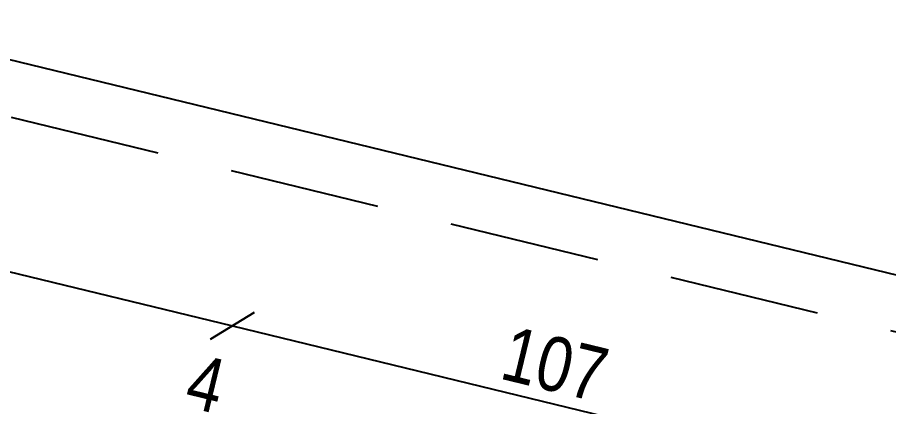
# Model space of a CAD drawing. Header units: metres. Extents: x 493 to 630, y -132 to -15.
# Drawn here: x 552.826 to 554.27, y -24.943 to -24.298 of the extents above; entities that cross this region are included whole.
import ezdxf

# ---------------------------------------------------------------- set-up
doc = ezdxf.new("R2010")
doc.units = ezdxf.units.M
doc.header["$MEASUREMENT"] = 0
doc.header["$PDMODE"] = 3
doc.linetypes.add('HIDDEN2', pattern=[0.1875, 0.125, -0.0625])
for name, color, linetype in [('a_cote_50', 9, 'Continuous'), ('a_pereti_hasuri', 253, 'Continuous'), ('a_scari_punctat', 40, 'HIDDEN2')]:
    doc.layers.add(name, color=color, linetype=linetype)
doc.styles.get("Standard").update_dxf_attribs({"font": 'ARIALN.TTF'})
doc.dimstyles.new('50 cote', dxfattribs={"dimtxt": 0.09, "dimasz": 0.06, "dimexe": 0, "dimexo": 0, "dimgap": 0.018, "dimtad": 1, "dimdec": 1, "dimlfac": 100, "dimrnd": 0.5, "dimdsep": 46, "dimtxsty": 'Standard', "dimblk": 'OBLIQUE', "dimcen": 0.00045, "dimclrd": 256, "dimclrt": 4, "dimadec": 1, "dimazin": 0, "dimtfac": 1, "dimtdec": 1, "dimtix": 1, "dimtofl": 0, "dimtmove": 0, "dimatfit": 3, "dimldrblk": 'OBLIQUE', "dimfxl": 0, "dimtolj": 1, "dimtzin": 0, "dimarcsym": 0})

# ---------------------------------------------------------------- blocks, each defined once
blk = doc.blocks.new('*D736')
at = {"layer": 'Defpoints', "color": 0, "ltscale": 0.3}
for p in [(553.1431, -24.9712), (553.0944, -25.0008), (553.1336, -25.0103)]:
    blk.add_point(p, dxfattribs=at)
at = {"layer": 'a_cote_50', "color": 4, "ltscale": 0.3, "insert": (553.1383, -24.9052), "char_height": 0.09, "attachment_point": 5, "rotation": 346.3771}
blk.add_mtext('\\A1;4', dxfattribs=at)
blk = doc.blocks.new('_Oblique')
at = {"color": 0, "linetype": 'ByBlock', "lineweight": -2}
blk.add_line((-0.5, -0.5), (0.5, 0.5), dxfattribs=at)
blk = doc.blocks.new('*D1165')
at = {"layer": 'a_cote_50', "lineweight": -2, "ltscale": 0.3}
blk.add_line((-5.4738, 1.2957), (-3.8848, 0.9106), dxfattribs=at)
at = {"layer": 'Defpoints', "color": 0, "ltscale": 0.3}
for p in [(-5.5182, 1.1126), (-3.8848, 0.9106), (-3.9335, 0.7099)]:
    blk.add_point(p, dxfattribs=at)
at = {"layer": 'a_cote_50', "lineweight": -2, "ltscale": 0.3, "xscale": 0.06, "yscale": 0.06, "zscale": 0.06}
for p, rotation in [((-5.4738, 1.2957), 166.3770699062342), ((-3.8848, 0.9106), 346.3770699062342)]:
    blk.add_blockref('_Oblique', p, dxfattribs=dict(at, rotation=rotation))
at = {"layer": 'a_cote_50', "color": 4, "ltscale": 0.3, "insert": (-4.6643, 1.1653), "char_height": 0.09, "attachment_point": 5, "rotation": 346.3771}
blk.add_mtext('\\A1;163.5', dxfattribs=at)
blk = doc.blocks.new('*D1197')
at = {"layer": 'a_cote_50', "lineweight": -2, "ltscale": 0.3}
blk.add_line((11.6365, -2.5103), (-20.6878, 5.3459), dxfattribs=at)
at = {"layer": 'Defpoints', "color": 0, "ltscale": 0.3}
for p in [(-20.6878, 5.3459), (-20.8269, 4.7736), (11.4974, -3.0826)]:
    blk.add_point(p, dxfattribs=at)
at = {"layer": 'a_cote_50', "lineweight": -2, "ltscale": 0.3, "xscale": 0.06, "yscale": 0.06, "zscale": 0.06}
for p, rotation in [((-20.6878, 5.3459), 166.3395215451822), ((11.6365, -2.5103), 346.3395215451822)]:
    blk.add_blockref('_Oblique', p, dxfattribs=dict(at, rotation=rotation))
at = {"layer": 'a_cote_50', "color": 4, "ltscale": 0.3, "insert": (-4.5105, 1.48), "char_height": 0.09, "attachment_point": 5, "rotation": 346.3395}
blk.add_mtext('\\A1;3326.5', dxfattribs=at)
blk = doc.blocks.new('*D1235')
at = {"layer": 'a_cote_50', "lineweight": -2, "ltscale": 0.3}
blk.add_line((-3.8848, 0.9106), (-2.8453, 0.6587), dxfattribs=at)
at = {"layer": 'Defpoints', "color": 0, "ltscale": 0.3}
for p in [(-3.9335, 0.7099), (-2.8453, 0.6587), (-2.8939, 0.4579)]:
    blk.add_point(p, dxfattribs=at)
at = {"layer": 'a_cote_50', "lineweight": -2, "ltscale": 0.3, "xscale": 0.06, "yscale": 0.06, "zscale": 0.06}
for p, rotation in [((-3.8848, 0.9106), 166.377069906231), ((-2.8453, 0.6587), 346.377069906231)]:
    blk.add_blockref('_Oblique', p, dxfattribs=dict(at, rotation=rotation))
at = {"layer": 'a_cote_50', "color": 4, "ltscale": 0.3, "insert": (-3.35, 0.8468), "char_height": 0.09, "attachment_point": 5, "rotation": 346.3771}
blk.add_mtext('\\A1;107', dxfattribs=at)
blk = doc.blocks.new('COTE EXY')
at = {"layer": 'a_cote_50', "ltscale": 0.3}
for p1, p2, distance, picture, middle in [((11.4974, -3.0826), (-20.8269, 4.7736), -0.589, '*D1197', (-4.5105, 1.48)), ((-3.9335, 0.7099), (-2.8939, 0.4579), 0.2065, '*D1235', (-3.35, 0.8468))]:
    dim = blk.add_aligned_dim(p1=p1, p2=p2, distance=distance, dimstyle='50 cote', dxfattribs=at)
    dim.commit()
    dim.dimension.update_dxf_attribs({"geometry": picture, "text_midpoint": middle})
dim = blk.add_linear_dim(base=(-3.8848, 0.9106), p1=(-5.5182, 1.1126), p2=(-3.9335, 0.7099), angle=166.3771, dimstyle='50 cote', override={"dimtmove": 1}, dxfattribs=at)
dim.commit()
dim.dimension.update_dxf_attribs({"geometry": '*D1165', "text_midpoint": (-4.6643, 1.1653)})

msp = doc.modelspace()

# ---------------------------------------------------------------- hatches: boundary and pattern name
at = {"layer": 'a_pereti_hasuri', "ltscale": 0.3}
h = msp.add_hatch(dxfattribs=at)
h.set_pattern_fill('ANSI33', color=256, scale=0.25, style=0)
h.set_pattern_definition([(45, (-4876.954644, 8292.469365), (-0.04419417382, 0.04419417382), []), (45, (-4876.91045, 8292.469365), (-0.04419417382, 0.04419417382), [0.03125, -0.015625])])
edge = h.paths.add_edge_path()
edge.add_line((551.5322, -24.6751), (551.4222, -25.1305))
edge.add_line((551.4222, -25.1305), (551.9154, -25.2501))
edge.add_line((551.9154, -25.2501), (550.6317, -30.5467))
edge.add_line((550.6317, -30.5467), (550.5831, -30.535))
edge.add_line((550.5831, -30.535), (550.4371, -31.1375))
edge.add_line((550.4371, -31.1375), (550.7141, -31.2047))
edge.add_line((550.7141, -31.2047), (550.7171, -31.192))
edge.add_line((550.7171, -31.192), (556.5965, -32.5427))
edge.add_line((556.5965, -32.5427), (556.678, -32.2063))
edge.add_line((556.678, -32.2063), (555.245, -31.859))
edge.add_line((555.245, -31.859), (555.2909, -31.6694))
edge.add_line((555.2909, -31.6694), (554.8341, -31.5587))
edge.add_line((554.8341, -31.5587), (554.7882, -31.7483))
edge.add_line((554.7882, -31.7483), (551.202, -30.8791))
edge.add_line((551.202, -30.8791), (551.2479, -30.6896))
edge.add_line((551.2479, -30.6896), (551.2203, -30.6829))
edge.add_line((551.2203, -30.6829), (552.513, -25.3487))
edge.add_line((552.513, -25.3487), (553.0217, -25.472))
edge.add_line((553.0217, -25.472), (553.1215, -25.0602))
edge.add_line((553.1215, -25.0602), (551.5325, -24.6751))

# ---------------------------------------------------------------- linework, layer by layer
at = {"layer": 'a_scari_punctat', "ltscale": 2}
msp.add_lwpolyline([(556.4463, -52.0265), (556.4099, -41.0734), (536.4549, -36.2373), (537.7544, -30.8753), (536.2493, -30.5106), (536.1456, -20.9233), (539.5781, -21.7688), (539.6955, -21.2841), (568.9594, -28.3762), (567.976, -39.045), (571.6331, -38.7496), (571.6331, -39.2176), (571.9632, -39.2176), (571.9695, -48.4811)], dxfattribs=at)

# ---------------------------------------------------------------- block references
at = {"layer": 'a_cote_50'}
msp.add_blockref('COTE EXY', (557.0671, -25.7202), dxfattribs=at)

# ---------------------------------------------------------------- dimensions: what is measured, and where the dimension line sits
at = {"layer": 'a_cote_50', "ltscale": 0.3}
dim = msp.add_aligned_dim(p1=(553.0944, -25.0008), p2=(553.1336, -25.0103), distance=0.0403, dimstyle='50 cote', dxfattribs=at)
dim.commit()
dim.dimension.update_dxf_attribs({"geometry": '*D736', "text_midpoint": (553.1383, -24.9052)})

doc.saveas('drawing.dxf')
